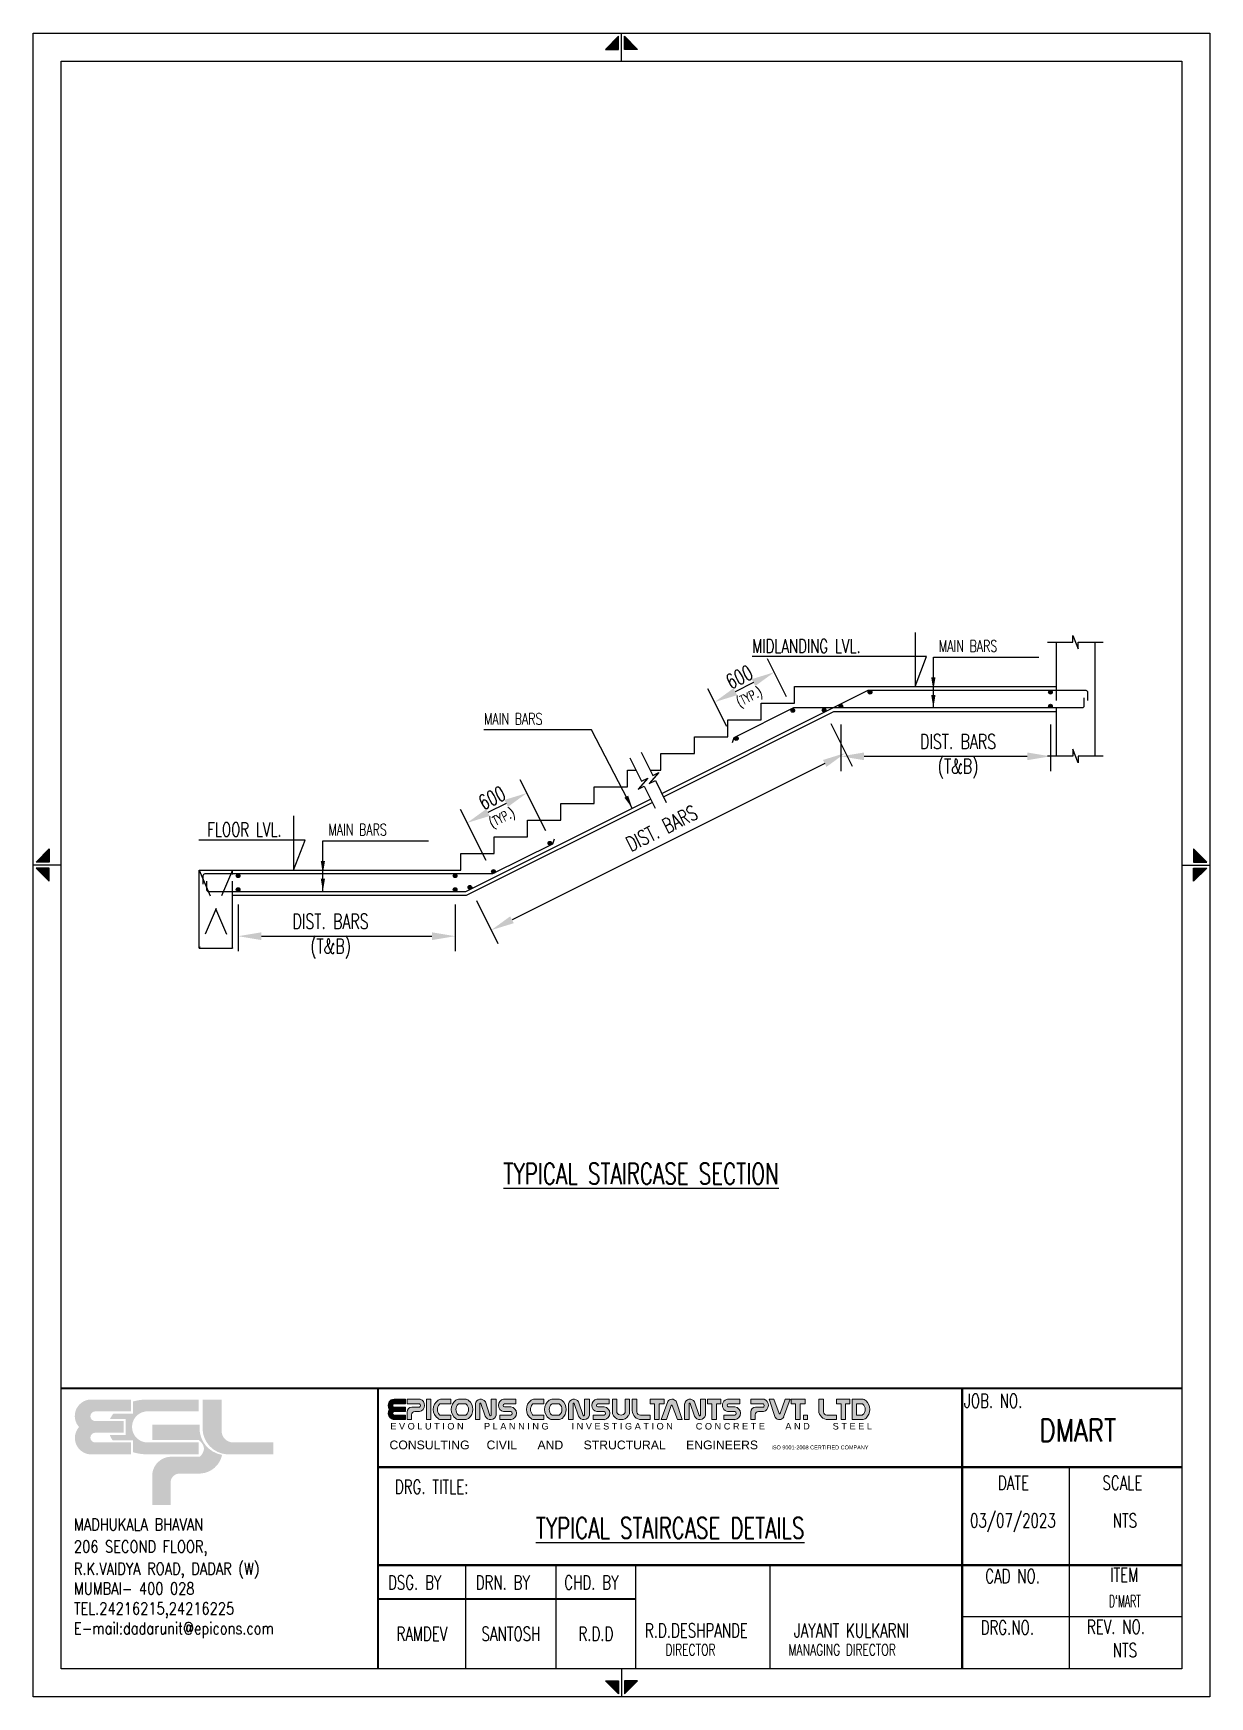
# Model space of a CAD drawing. Header units: millimetres. Extents: x 1417339 to 1589938, y -17526 to 8377.
# Drawn here: x 1574080 to 1589938, y -17526 to 4902 of the extents above; entities outside this region: 1.
import ezdxf
from ezdxf.enums import TextEntityAlignment as Align

# ---------------------------------------------------------------- set-up
doc = ezdxf.new("R2010")
doc.units = ezdxf.units.MM
doc.linetypes.add('HIDDEN', pattern=[0.375, 0.25, -0.125])
doc.layers.add('00 ECPL LOGO', color=250, linetype='Continuous', lineweight=20)
doc.layers.add('00 ELEV-2', color=9, linetype='Continuous', lineweight=30)
for name, color, linetype in [('3CONRED', 1, 'Continuous'), ('PNA', 8, 'Continuous'), ('S-BEAM OUTER', 4, 'Continuous'), ('S-BRECK LINE', 8, 'Continuous'), ('S-COLUMN', 1, 'Continuous'), ('S-COLUMN HATCH', 8, 'Continuous'), ('S-CONCRET LINE', 4, 'Continuous'), ('S-CUT LINE', 8, 'Continuous'), ('S-DIM-1', 5, 'Continuous'), ('S-LEVEL SECTION', 3, 'Continuous'), ('S-REINFORCEMENT', 6, 'Continuous'), ('S-TEXT-1', 4, 'Continuous'), ('S-TITIL', 6, 'Continuous'), ('TEXT', 4, 'Continuous'), ('TEXT (SHEET)', 4, 'Continuous'), ('TEXT NORMAL', 4, 'Continuous'), ('TITLE', 6, 'Continuous')]:
    doc.layers.add(name, color=color, linetype=linetype)
doc.styles.add('ROMANS', font='r.shx', dxfattribs={"width": 0.7})
doc.styles.add('SEC. TEXT', font='arial.ttf', dxfattribs={"height": 180})
doc.dimstyles.new('dim100', dxfattribs={"dimtxt": 250, "dimasz": 250, "dimexe": 200, "dimexo": 200, "dimgap": 100, "dimtad": 1, "dimdec": 0, "dimzin": 0, "dimdsep": 46, "dimtxsty": 'ROMANS', "dimcen": 0, "dimclrd": 5, "dimclre": 5, "dimclrt": 4, "dimadec": 0, "dimazin": 0, "dimtfac": 1, "dimtdec": 0, "dimtix": 1, "dimtofl": 0, "dimtmove": 2, "dimatfit": 3, "dimfxl": 0, "dimtolj": 1, "dimtzin": 0, "dimlwd": -1, "dimlwe": -1, "dimarcsym": 0})
doc.dimstyles.new('dim33.33', dxfattribs={"dimtxt": 250, "dimasz": 250, "dimexe": 200, "dimexo": 200, "dimgap": 100, "dimtad": 1, "dimdec": 0, "dimlfac": 0.333331, "dimzin": 0, "dimdsep": 46, "dimtxsty": 'ROMANS', "dimcen": 0, "dimclrd": 5, "dimclre": 5, "dimclrt": 4, "dimadec": 0, "dimazin": 0, "dimtfac": 1, "dimtdec": 0, "dimtix": 1, "dimtofl": 0, "dimtmove": 2, "dimatfit": 3, "dimfxl": 0, "dimtolj": 1, "dimtzin": 0, "dimlwd": -1, "dimlwe": -1, "dimarcsym": 0})

# ---------------------------------------------------------------- blocks, each defined once
blk = doc.blocks.new('MID')
at = {"layer": 'TEXT'}
for p, q in [((0, 0), (10, 0)), ((8.94, 1.07), (4.27, 5.74)), ((4.27, 5.74), (4.27, 1.07)), ((4.27, 1.07), (8.94, 1.07)), ((8.94, -1.07), (4.27, -5.74)), ((4.27, -1.07), (8.94, -1.07)), ((4.27, -5.74), (4.27, -1.07))]:
    blk.add_line(p, q, dxfattribs=at)
for points in [[(4.27, 5.74), (8.94, 1.07), (4.27, 1.07)], [(4.27, -5.74), (8.94, -1.07), (4.27, -1.07)]]:
    blk.add_solid(points, dxfattribs=at)
blk = doc.blocks.new('ecpl logo')
at = {"layer": '00 ECPL LOGO'}
for color, points in [(256, [(351, -827, 0.621111), (586, -1401), (1442, -1401), (1442, -1151), (682, -1151, -0.917622), (682, -948), (1285, -948), (1285, -702), (682, -702, -0.926164), (682, -501), (1442, -501), (1442, -251), (581, -251, 0.621111), (351, -827)]), (152, [(2940, -251), (2940, -863, 0.384329), (3453, -1401), (4422, -1401), (4422, -1151), (3582, -1151, -0.414214), (3340, -908), (3340, -251)]), (140, [(1887, -779), (1887, -1102), (2862, -1102, -0.232111), (2971, -1281, -0.194401), (2883, -1450), (2269, -1450, 0.364674), (1887, -1802), (1887, -2463), (2269, -2463), (2269, -1996, -0.414214), (2462, -1802), (2899, -1802, 0.338499), (3350, -1412, -0.371272), (2877, -839), (2877, -779)])]:
    blk.add_hatch(color=color, dxfattribs=at).paths.add_polyline_path(points)
h = blk.add_hatch(color=253, dxfattribs=at)
h.dxf.hatch_style = 1
h.paths.add_polyline_path([(995, -993, 0.07148), (1056, -1106), (1486, -1106), (1486, -1356, 0.065387), (1776, -1401), (2862, -1401), (2862, -1151), (1776, -1151, -0.910826), (1742, -501), (2862, -501), (2862, -251), (1776, -251, 0.069483), (1486, -291), (1486, -546), (1071, -546, 0.072407), (1003, -657), (1329, -657), (1329, -993)])
blk = doc.blocks.new('EPICONS TITLE')
at = {"layer": '00 ECPL LOGO'}
h = blk.add_hatch(color=7, dxfattribs=at)
h.dxf.hatch_style = 1
h.paths.add_polyline_path([(678, -252), (678, -146), (414, -146, 0.261636), (303, -208, 0.285841), (304, -378, 0.344902), (324, -574, 0.204992), (418, -614), (678, -614), (678, -510), (424, -510, -1), (418, -426), (678, -426), (678, -331), (424, -331, -1), (422, -252)])
h = blk.add_hatch(color=7, dxfattribs=at)
h.dxf.hatch_style = 1
h.paths.add_polyline_path([(1011, -146), (712, -146), (712, -252), (997, -252, -0.440545), (997, -331), (816, -331, 0.414214), (712, -435), (712, -614), (810, -614), (810, -504, -0.414214), (888, -426), (997, -426, 0.757811)])
h.paths.add_polyline_path([(1254, -146), (1153, -146), (1153, -614), (1254, -614)])
h.paths.add_polyline_path([(1708, -146), (1494, -146, 0.154275), (1419, -169, 0.519672), (1419, -591, 0.154275), (1494, -614), (1708, -614), (1708, -510), (1472, -510, -0.210356), (1452, -502, -0.388707), (1452, -260, -0.210356), (1472, -252), (1708, -252)])
h.paths.add_polyline_path([(2037, -146), (1904, -146, 0.159018), (1828, -171, 0.507969), (1828, -589, 0.159018), (1904, -614), (2037, -614, 0.173791), (2119, -585, 0.472311), (2119, -175, 0.173791)])
h.paths.add_polyline_path([(2046, -252, -0.185052), (2063, -258, -0.445894), (2063, -504, -0.185052), (2046, -510), (1899, -510, -0.185052), (1882, -504, -0.445894), (1882, -258, -0.185052), (1899, -252)], flags=16)
h.paths.add_polyline_path([(2501, -209, 0.723435), (2273, -252), (2273, -614), (2374, -614), (2374, -252, -0.723435), (2399, -241), (2495, -533, 0.724077), (2751, -510), (2751, -146), (2635, -146), (2635, -509, -0.755661), (2603, -519)])
h.paths.add_polyline_path([(3198, -146), (2916, -146, 0.823713), (2916, -429), (3082, -429, -0.713272), (3082, -510), (2830, -510), (2830, -614), (3082, -614, 0.900309), (3082, -324), (2936, -324, -0.746931), (2936, -252), (3198, -252)])
h = blk.add_hatch(color=7, dxfattribs=at)
h.dxf.hatch_style = 1
h.paths.add_polyline_path([(3837, -146), (3623, -146, 0.154275), (3548, -169, 0.519672), (3548, -591, 0.154275), (3623, -614), (3837, -614), (3837, -510), (3600, -510, -0.210932), (3581, -502, -0.385278), (3580, -260, -0.212895), (3599, -252), (3837, -252)])
h.paths.add_polyline_path([(4255, -175, 0.173792), (4173, -146), (4040, -146, 0.159018), (3964, -171, 0.507969), (3964, -589, 0.159018), (4040, -614), (4173, -614, 0.173792), (4255, -585, 0.472311)])
h.paths.add_polyline_path([(4182, -252, -0.185053), (4199, -258, -0.445893), (4199, -504, -0.185053), (4182, -510), (4035, -510, -0.185053), (4017, -504, -0.445893), (4017, -258, -0.185053), (4035, -252)], flags=16)
h.paths.add_polyline_path([(4406, -252), (4406, -614), (4507, -614), (4507, -252, -0.436861), (4522, -236, -0.319738), (4534, -245), (4629, -533, 0.724077), (4884, -510), (4884, -146), (4768, -146), (4768, -509, -0.755661), (4737, -519), (4635, -209, 0.723435)])
h.paths.add_polyline_path([(5335, -146), (5053, -146, 0.823713), (5053, -429), (5219, -429, -0.713272), (5219, -510), (4967, -510), (4967, -614), (5219, -614, 0.900309), (5219, -324), (5074, -324, -0.746931), (5074, -252), (5335, -252)])
h.paths.add_polyline_path([(5509, -146), (5408, -146), (5408, -452, 0.160106), (5433, -529, 0.505303), (5772, -529, 0.160106), (5797, -452), (5797, -146), (5699, -146), (5699, -451, -0.621318), (5509, -451)])
h.paths.add_polyline_path([(5969, -146), (5862, -146), (5862, -406, 0.414214), (6070, -614), (6267, -614), (6267, -510), (6047, -510, -0.414214), (5969, -432)])
h.paths.add_polyline_path([(6589, -146), (6267, -146), (6267, -249), (6372, -249), (6372, -614), (6473, -614), (6473, -249), (6589, -249)])
h.paths.add_polyline_path([(6863, -194, 0.539211), (6672, -201), (6523, -614), (6641, -614), (6752, -289, -0.708617), (6777, -289), (6894, -614), (7006, -614)])
h.paths.add_polyline_path([(7288, -209, 0.723435), (7059, -252), (7059, -614), (7160, -614), (7160, -252, -0.723435), (7186, -241), (7282, -533, 0.724077), (7538, -510), (7538, -146), (7421, -146), (7421, -509, -0.755661), (7390, -519)])
h.paths.add_polyline_path([(7886, -146), (7579, -146), (7579, -249), (7684, -249), (7684, -614), (7785, -614), (7785, -249), (7886, -249)])
h.paths.add_polyline_path([(8321, -146), (8059, -146, 0.157568), (7983, -170, 0.511532), (7983, -404, 0.157569), (8059, -429), (8206, -429, -0.713272), (8206, -510), (7953, -510), (7953, -614), (8206, -614, 0.900308), (8206, -324), (8065, -324), (8060, -324, -0.722204), (8060, -249), (8321, -249)])
h = blk.add_hatch(color=7, dxfattribs=at)
h.dxf.hatch_style = 1
h.paths.add_polyline_path([(8875, -146), (8576, -146), (8576, -252), (8849, -252, -0.270444), (8871, -265, -0.26297), (8871, -318, -0.270444), (8849, -331), (8680, -331, 0.414214), (8576, -435), (8576, -614), (8674, -614), (8674, -504, -0.414214), (8752, -426), (8861, -426, 0.757811)])
h.paths.add_polyline_path([(9103, -146), (8990, -146), (9133, -566, 0.539211), (9324, -560), (9474, -146), (9356, -146), (9244, -471, -0.708617), (9220, -471)])
h.paths.add_polyline_path([(9814, -146), (9492, -146), (9492, -249), (9597, -249), (9597, -614), (9698, -614), (9698, -249), (9814, -249)])
h.paths.add_polyline_path([(10234, -146), (10128, -146), (10128, -406, 0.414214), (10336, -614), (10533, -614), (10533, -510), (10312, -510, -0.414214), (10234, -432)])
h.paths.add_polyline_path([(9871, -510), (9775, -510), (9775, -614), (9871, -614)])
h = blk.add_hatch(color=7, dxfattribs=at)
h.dxf.hatch_style = 1
h.paths.add_polyline_path([(10533, -146), (10533, -249), (10637, -249), (10637, -614), (10739, -614), (10739, -249), (10839, -249), (10839, -146)])
h.paths.add_polyline_path([(10890, -146), (10890, -614), (11119, -614, 0.189446), (11208, -580, 0.435754), (11208, -181, 0.189446), (11119, -146)])
h.paths.add_polyline_path([(11122, -249, -0.519112), (11122, -510), (10989, -510), (10989, -249)], flags=16)
at = {"layer": '00 ECPL LOGO', "color": 7}
for p, q in [((678, -146), (414, -146)), ((424, -252), (678, -252)), ((678, -331), (424, -331)), ((678, -252), (678, -146)), ((678, -426), (678, -331)), ((1011, -146), (712, -146)), ((712, -146), (712, -252)), ((997, -252), (712, -252)), ((997, -331), (816, -331)), ((1153, -146), (1254, -146)), ((1153, -146), (1153, -614)), ((1254, -146), (1254, -614)), ((1472, -252), (1708, -252)), ((1494, -146), (1708, -146)), ((1708, -252), (1708, -146)), ((1899, -252), (2046, -252)), ((1904, -146), (2037, -146)), ((2273, -252), (2273, -614)), ((2374, -252), (2374, -614)), ((2399, -241), (2495, -533)), ((2501, -209), (2603, -519)), ((2635, -146), (2751, -146)), ((2751, -146), (2635, -146)), ((2635, -146), (2635, -510)), ((2751, -146), (2751, -510)), ((2751, -252), (2751, -252)), ((2916, -146), (3198, -146)), ((3198, -146), (2916, -146)), ((2936, -252), (3198, -252)), ((3082, -324), (2936, -324)), ((3198, -252), (3198, -146)), ((3599, -252), (3837, -252)), ((3837, -146), (3623, -146)), ((3837, -252), (3837, -146)), ((4035, -252), (4182, -252)), ((4040, -146), (4173, -146)), ((4406, -252), (4406, -614)), ((4507, -252), (4507, -614)), ((4534, -245), (4629, -533)), ((4635, -209), (4737, -519)), ((4768, -146), (4884, -146)), ((4768, -146), (4884, -146)), ((4884, -146), (4768, -146)), ((4768, -146), (4768, -510)), ((4884, -146), (4884, -510)), ((4884, -252), (4884, -252)), ((5053, -146), (5335, -146)), ((5053, -146), (5335, -146)), ((5335, -146), (5053, -146)), ((5074, -252), (5335, -252)), ((5219, -324), (5074, -324)), ((5335, -252), (5335, -146)), ((5408, -146), (5509, -146)), ((5509, -146), (5408, -146)), ((5408, -146), (5408, -452)), ((5509, -146), (5509, -451)), ((5699, -146), (5797, -146)), ((5797, -146), (5699, -146)), ((5699, -146), (5699, -451)), ((5797, -146), (5797, -452)), ((5862, -146), (5969, -146)), ((5969, -146), (5862, -146)), ((5862, -406), (5862, -146)), ((5969, -432), (5969, -146)), ((6267, -146), (6589, -146)), ((6589, -146), (6267, -146)), ((6267, -146), (6267, -249)), ((6267, -249), (6372, -249)), ((6372, -614), (6372, -249)), ((6473, -614), (6473, -249)), ((6473, -249), (6589, -249)), ((6523, -614), (6672, -201)), ((6589, -146), (6589, -249)), ((6641, -614), (6752, -289)), ((6894, -614), (6777, -289)), ((7006, -614), (6863, -194)), ((7059, -252), (7059, -614)), ((7160, -252), (7160, -614)), ((7186, -241), (7282, -533)), ((7288, -209), (7390, -519)), ((7421, -146), (7538, -146)), ((7421, -146), (7538, -146)), ((7538, -146), (7421, -146)), ((7421, -146), (7538, -146)), ((7421, -146), (7421, -510)), ((7538, -146), (7538, -510)), ((7538, -252), (7538, -252)), ((7579, -146), (7886, -146)), ((7886, -146), (7579, -146)), ((7579, -146), (7886, -146)), ((7579, -146), (7886, -146)), ((7886, -146), (7579, -146)), ((7579, -146), (7579, -249)), ((7579, -249), (7684, -249)), ((7579, -249), (7684, -249)), ((7684, -614), (7684, -249)), ((7785, -614), (7785, -249)), ((7785, -249), (7886, -249)), ((7785, -249), (7886, -249)), ((7886, -146), (7886, -249)), ((8040, -146), (8321, -146)), ((8040, -146), (8321, -146)), ((8321, -146), (8059, -146)), ((8060, -249), (8321, -249)), ((8206, -324), (8060, -324)), ((8065, -324), (8206, -324)), ((8321, -252), (8321, -146)), ((8875, -146), (8576, -146)), ((8576, -146), (8576, -252)), ((8849, -252), (8576, -252)), ((8849, -331), (8680, -331)), ((9103, -146), (8990, -146)), ((9103, -146), (8990, -146)), ((8990, -146), (9133, -566)), ((9103, -146), (9220, -471)), ((9356, -146), (9244, -471)), ((9474, -146), (9324, -560)), ((9474, -146), (9356, -146)), ((9408, -146), (9356, -146)), ((9474, -146), (9356, -146)), ((9492, -146), (9814, -146)), ((9814, -146), (9492, -146)), ((9492, -146), (9814, -146)), ((9492, -146), (9814, -146)), ((9492, -146), (9814, -146)), ((9492, -146), (9492, -249)), ((9492, -249), (9597, -249)), ((9492, -249), (9597, -249)), ((9597, -614), (9597, -249)), ((9698, -614), (9698, -249)), ((9698, -249), (9814, -249)), ((9698, -249), (9814, -249)), ((9814, -146), (9814, -249)), ((10128, -146), (10234, -146)), ((10234, -146), (10128, -146)), ((10128, -406), (10128, -146)), ((10234, -432), (10234, -146)), ((10533, -146), (10839, -146)), ((10839, -146), (10533, -146)), ((10533, -146), (10533, -249)), ((10533, -249), (10637, -249)), ((10637, -249), (10533, -249)), ((10637, -614), (10637, -249)), ((10739, -614), (10739, -249)), ((10739, -249), (10839, -249)), ((10739, -249), (10839, -249)), ((10839, -249), (10739, -249)), ((10839, -146), (10839, -249)), ((10890, -146), (11119, -146)), ((10890, -146), (10890, -614)), ((10989, -249), (10989, -510)), ((10989, -249), (11113, -249)), ((418, -426), (678, -426)), ((678, -510), (418, -510)), ((418, -614), (678, -614)), ((678, -614), (678, -510)), ((712, -435), (712, -614)), ((712, -614), (810, -614)), ((810, -504), (810, -614)), ((888, -426), (997, -426)), ((1153, -614), (1254, -614)), ((1472, -510), (1708, -510)), ((1494, -614), (1708, -614)), ((1708, -614), (1708, -510)), ((1899, -510), (2046, -510)), ((2037, -614), (1904, -614)), ((2273, -614), (2374, -614)), ((2614, -614), (2635, -614)), ((2635, -614), (2635, -614)), ((2751, -510), (2751, -510)), ((2830, -614), (2830, -510)), ((2830, -510), (3082, -510)), ((2830, -614), (3082, -614)), ((2830, -614), (3082, -614)), ((3082, -429), (2916, -429)), ((3600, -510), (3837, -510)), ((3623, -614), (3837, -614)), ((3837, -614), (3837, -510)), ((4035, -510), (4182, -510)), ((4040, -614), (4173, -614)), ((4406, -614), (4507, -614)), ((4406, -614), (4507, -614)), ((4406, -614), (4507, -614)), ((4967, -614), (4967, -510)), ((4967, -510), (5219, -510)), ((4967, -510), (5219, -510)), ((4967, -614), (5219, -614)), ((4967, -614), (5219, -614)), ((4967, -614), (5219, -614)), ((5219, -429), (5053, -429)), ((6047, -510), (6267, -510)), ((6070, -614), (6267, -614)), ((6070, -614), (6267, -614)), ((6267, -510), (6267, -614)), ((6372, -614), (6473, -614)), ((6372, -614), (6473, -614)), ((6523, -614), (6641, -614)), ((6589, -614), (6641, -614)), ((6894, -614), (7006, -614)), ((6894, -614), (7006, -614)), ((7059, -614), (7160, -614)), ((7059, -614), (7160, -614)), ((7059, -614), (7160, -614)), ((7538, -510), (7538, -510)), ((7684, -614), (7785, -614)), ((7684, -614), (7785, -614)), ((7684, -614), (7785, -614)), ((7684, -614), (7785, -614)), ((7953, -614), (7953, -510)), ((7953, -510), (8206, -510)), ((7953, -510), (8206, -510)), ((7953, -510), (8206, -510)), ((7953, -614), (8206, -614)), ((7953, -614), (8206, -614)), ((7953, -614), (8206, -614)), ((7953, -614), (8206, -614)), ((7953, -614), (8206, -614)), ((8206, -429), (8040, -429)), ((8059, -429), (8194, -429)), ((8576, -435), (8576, -614)), ((8576, -614), (8674, -614)), ((8674, -504), (8674, -614)), ((8752, -426), (8861, -426)), ((9597, -614), (9698, -614)), ((9597, -614), (9698, -614)), ((9597, -614), (9698, -614)), ((10312, -510), (10533, -510)), ((10336, -614), (10533, -614)), ((10336, -614), (10533, -614)), ((10533, -510), (10533, -614)), ((10637, -614), (10739, -614)), ((10637, -614), (10739, -614)), ((10637, -614), (10739, -614)), ((10637, -614), (10739, -614)), ((10653, -614), (10739, -614)), ((10653, -614), (10739, -614)), ((10653, -614), (10739, -614)), ((10653, -614), (10739, -614)), ((10890, -614), (11119, -614)), ((10989, -510), (11113, -510))]:
    blk.add_line(p, q, dxfattribs=at)
blk.add_lwpolyline([(9775, -510), (9871, -510), (9871, -614), (9775, -614)], close=True, dxfattribs=at)
for centre, radius, start, end in [((439, -292), 160, 148.648, 212.4563), ((439, -464), 160, 147.5437, 223.6612), ((414, -276), 130, 90, 148.648), ((423, -291), 39.6, 88.7637, 271.2363), ((816, -435), 104, 90, 180), ((965, -284), 146, 282.7188, 71.3398), ((961, -291), 53.7, 312.4487, 47.5513), ((1567, -380), 257, 125.0807, 234.9193), ((1584, -381), 179, 137.5171, 222.4829), ((1494, -276), 130, 90, 125.0807), ((1472, -278), 26, 90, 137.5171), ((1981, -380), 259, 126.1417, 233.8583), ((1992, -381), 165, 131.9364, 228.0636), ((1904, -276), 130, 90, 126.1417), ((1899, -278), 26, 90, 131.9364), ((2037, -276), 130, 50.5638, 90), ((2046, -278), 26, 48.0636, 90), ((1953, -381), 165, 311.9364, 48.0636), ((1951, -380), 265, 309.4362, 50.5638), ((2394, -268), 122, 28.75, 172.2831), ((2388, -251), 14.5, 40.0191, 183.5523), ((2944, -287), 144, 101.0425, 258.9575), ((2947, -288), 37.6, 106.4856, 253.5144), ((3067, -469), 146, 276.006, 83.994), ((3696, -380), 257, 125.0807, 234.9193), ((3714, -381), 180, 138.0741, 222.3563), ((3623, -276), 130, 90, 125.0807), ((3599, -278), 26, 90, 138.0741), ((4116, -380), 259, 126.1417, 233.8583), ((4127, -381), 165, 131.9364, 228.0636), ((4040, -276), 130, 90, 126.1417), ((4035, -278), 26, 90, 131.9364), ((4173, -276), 130, 50.5638, 90), ((4182, -278), 26, 48.0636, 90), ((4089, -381), 165, 311.9364, 48.0636), ((4087, -380), 265, 309.4362, 50.5638), ((4527, -268), 122, 28.75, 172.2831), ((4522, -251), 14.5, 89.1577, 183.5523), ((4522, -249), 13, 18.2334, 89.1577), ((5081, -287), 144, 101.0425, 258.9575), ((5084, -288), 37.6, 106.4856, 253.5144), ((5204, -469), 146, 276.006, 83.994), ((6770, -260), 114, 35.166, 148.5022), ((6764, -294), 13, 19.7665, 161.0546), ((7181, -268), 122, 28.75, 172.2831), ((7175, -251), 14.5, 40.0191, 183.5523), ((8067, -287), 144, 125.818, 234.182), ((8059, -276), 130, 90, 125.818), ((8072, -286), 39.3, 108.3261, 238.1957), ((8065, -298), 26, 238.1957, 270), ((8190, -469), 146, 276.006, 83.994), ((8680, -435), 104, 90, 180), ((8849, -278), 26, 29.4672, 90), ((8849, -305), 26, 270, 330.5328), ((8829, -284), 146, 282.7188, 71.3398), ((8824, -291), 53.7, 330.5328, 29.4672), ((11113, -275), 26, 51.4816, 90), ((11119, -276), 130, 47.0907, 90), ((11030, -380), 160, 308.5184, 51.4816), ((11023, -380), 272, 312.9093, 47.0907), ((418, -484), 130, 223.6612, 270), ((421, -468), 42.1, 94.0242, 265.9758), ((888, -504), 78, 90, 180), ((1494, -484), 130, 234.9193, 270), ((1472, -484), 26, 222.4829, 270), ((1904, -484), 130, 233.8583, 270), ((1899, -484), 26, 228.0636, 270), ((2037, -484), 130, 270, 309.4362), ((2046, -484), 26, 270, 311.9364), ((2619, -479), 135, 203.2219, 346.755), ((2618, -510), 17.1, 214.0796, 357.6127), ((3068, -470), 43.1, 289.0016, 70.9984), ((3623, -484), 130, 234.9193, 270), ((3600, -484), 26, 222.3563, 270), ((4040, -484), 130, 233.8583, 270), ((4035, -484), 26, 228.0636, 270), ((4173, -484), 130, 270, 309.4362), ((4182, -484), 26, 270, 311.9364), ((4753, -479), 135, 203.2219, 346.8516), ((4751, -510), 17.1, 214.0796, 357.6127), ((5205, -470), 43.1, 289.0016, 70.9984), ((5538, -452), 130, 180, 216.3848), ((5602, -404), 210, 216.3848, 323.6152), ((5604, -405), 106, 206.2931, 333.7069), ((5667, -452), 130, 323.6152, 0), ((6070, -406), 208, 180, 270), ((6047, -432), 78, 180, 270), ((7406, -479), 135, 203.2219, 346.755), ((7404, -510), 17.1, 214.0796, 357.6127), ((8059, -299), 130, 234.182, 270), ((8192, -470), 43.1, 289.0016, 70.9984), ((8752, -504), 78, 90, 180), ((9227, -500), 114, 215.166, 328.5022), ((9232, -467), 13, 199.7665, 341.0546), ((10336, -406), 208, 180, 270), ((10312, -432), 78, 180, 270), ((11113, -484), 26, 270, 308.5184), ((11119, -484), 130, 270, 312.9093)]:
    blk.add_arc(centre, radius, start, end, dxfattribs=at)
at = {"layer": '00 ECPL LOGO', "color": 7, "attachment_point": 1, "style": 'SEC. TEXT'}
for s, width, heights, insert, char_height in [('\\pt22;E V O L U T I O N        P L A N N I N G         I N V E S T I G A T I O N         C O N C R E T E        A N D         S T E E L', 445502.26, [-155], (328, -689), 150), ('\\pt22;CONSULTING     CIVIL      AND      STRUCTURAL      ENGINEERS', 495763.22, [-207], (309, -1092), 200), ('\\pt22;iSO 9001-2008 CERTIFIED COMPANY', 434288.5, [-93.1], (9049, -1204), 90)]:
    blk.add_mtext_dynamic_manual_height_columns(s, width=width, gutter_width=900, heights=heights, dxfattribs=dict(at, insert=insert, char_height=char_height))
blk = doc.blocks.new('A4')
at = {"layer": '3CONRED'}
blk.add_line((260538, -2522), (256855, -2522), dxfattribs=at)
at = {"layer": 'PNA', "color": 5}
for p, q in [((258658, -3392), (258658, -8)), ((248525, -3392), (248525, -1653)), ((250040, -3392), (250040, -1653)), ((251377, -3392), (251377, -1653)), ((253633, -3392), (253633, -1653))]:
    blk.add_line(p, q, dxfattribs=at)
at = {"layer": 'PNA', "color": 4}
blk.add_lwpolyline([(261008, -3862), (241268, -3862), (241268, 24056), (261008, 24056)], close=True, dxfattribs=at)
at = {"layer": 'PNA', "color": 3}
blk.add_lwpolyline([(260538, -3392), (241738, -3392), (241738, 23586), (260538, 23586)], close=True, dxfattribs=at)
at = {"layer": 'PNA', "color": 1, "const_width": 37.6}
for points in [[(241738, 1314), (260538, 1314)], [(247053, -3392), (247053, 1314)], [(256855, -3392), (256855, 1314)], [(247053, -8), (260538, -8)], [(247053, -1653), (260538, -1653)], [(247053, -2221), (251377, -2221)]]:
    blk.add_lwpolyline(points, dxfattribs=at)
at = {"layer": '00 ELEV-2'}
for name, p, xscale, yscale, zscale in [('ecpl logo', (241755, 1327), 0.8004648938681199, 0.8004648938681199, 0.8004648938681199), ('EPICONS TITLE', (247019, 1239), 0.733626075230132, 0.733626075230132, 0.733626075230132)]:
    blk.add_blockref(name, p, dxfattribs=dict(at, xscale=xscale, yscale=yscale, zscale=zscale))
at = {"layer": 'TEXT (SHEET)', "color": 4, "yscale": 47, "zscale": 47, "rotation": 270}
for p, xscale in [((251138, 23586), -47), ((251138, -3392), 47)]:
    blk.add_blockref('MID', p, dxfattribs=dict(at, xscale=xscale))
at = {"layer": 'TEXT (SHEET)', "color": 4, "yscale": 47, "zscale": 47}
for p, xscale in [((241738, 10097), -47), ((260538, 10097), 47)]:
    blk.add_blockref('MID', p, dxfattribs=dict(at, xscale=xscale))
at = {"layer": 'S-TEXT-1', "style": 'ROMANS', "width": 0.8}
for s, p in [('MADHUKALA BHAVAN', (241951, -1070, 5)), ('206 SECOND FLOOR,', (241951, -1442, 5)), ('R.K.VAIDYA ROAD, DADAR (W)', (241951, -1813, 5)), ('MUMBAI- 400 028', (241951, -2146, 5)), ('TEL.24216215,24216225', (241951, -2480, 5)), ('E-mail:dadarunit@epicons.com', (241951, -2813, 5))]:
    blk.add_text(s, height=200, dxfattribs=at).set_placement(p)
at = {"layer": 'TEXT (SHEET)', "style": 'ROMANS', "width": 0.7}
for s, height, p in [(' JOB. NO.', 235, (256773, 986)), (' DRG. TITLE:', 235, (247223, -458)), ('DATE', 235, (257454, -389)), ('SCALE', 235, (259208, -389)), ('CAD NO.', 235, (257242, -1958)), ('ITEM', 235, (259336, -1934)), (' DRG.NO.', 235, (257052, -2816)), (' REV. NO.', 235, (258835, -2804)), ('DIRECTOR', 188, (251875, -3168)), (' MANAGING DIRECTOR', 188, (253851, -3168))]:
    blk.add_text(s, height=height, dxfattribs=at).set_placement(p)
at = {"layer": 'TEXT NORMAL', "style": 'ROMANS', "width": 0.7}
for s, p in [(' DSG. BY', (247108, -2061)), (' DRN. BY', (248579, -2061)), (' CHD. BY', (250066, -2061))]:
    blk.add_text(s, height=235, dxfattribs=at).set_placement(p)
at = {"layer": 'TITLE', "color": 4, "style": 'ROMANS', "width": 0.7}
for s, p in [('R.D.DESHPANDE', (251531, -2868)), (' JAYANT KULKARNI', (253918, -2868))]:
    blk.add_text(s, height=235, dxfattribs=at).set_placement(p)
blk = doc.blocks.new('*D22')
at = {"layer": 'Defpoints', "color": 0}
for p in [(1576841, -6644), (1579766, -6644), (1579766, -7272)]:
    blk.add_point(p, dxfattribs=at)
at = {"layer": 'S-DIM-1', "color": 5}
for p, q in [((1576841, -6844), (1576841, -7472)), ((1579766, -6844), (1579766, -7472)), ((1577154, -7272), (1579454, -7272))]:
    blk.add_line(p, q, dxfattribs=at)
for points in [[(1577154, -7220), (1577154, -7324), (1576841, -7272)], [(1579454, -7324), (1579454, -7220), (1579766, -7272)]]:
    blk.add_solid(points, dxfattribs=at)
at = {"layer": 'S-DIM-1', "color": 4, "insert": (1578087, -7272), "char_height": 312.5, "attachment_point": 5, "style": 'ROMANS'}
blk.add_mtext('\\A1;\\H0.64x;DIST. BARS\\P(T&B)', dxfattribs=at)
blk = doc.blocks.new('*D23')
at = {"layer": 'Defpoints', "color": 0}
for p in [(1584967, -4219), (1587791, -4219), (1584967, -4847)]:
    blk.add_point(p, dxfattribs=at)
at = {"layer": 'S-DIM-1', "color": 5}
for p, q in [((1584967, -4419), (1584967, -5047)), ((1587791, -4419), (1587791, -5047)), ((1587478, -4847), (1585279, -4847))]:
    blk.add_line(p, q, dxfattribs=at)
for points in [[(1585279, -4795), (1585279, -4899), (1584967, -4847)], [(1587478, -4899), (1587478, -4795), (1587791, -4847)]]:
    blk.add_solid(points, dxfattribs=at)
at = {"layer": 'S-DIM-1', "color": 4, "insert": (1586545, -4847), "char_height": 312.5, "attachment_point": 5, "style": 'ROMANS'}
blk.add_mtext('\\A1;\\H0.64x;DIST. BARS\\P(T&B)', dxfattribs=at)
blk = doc.blocks.new('*D24')
at = {"layer": 'Defpoints', "color": 0, "transparency": 16777216}
for p in [(1584740, -4226), (1579965, -6613), (1580253, -7190)]:
    blk.add_point(p, dxfattribs=at)
at = {"layer": 'S-DIM-1', "color": 5, "transparency": 16777216}
for p, q in [((1584829, -4405), (1585117, -4981)), ((1584748, -4942), (1580533, -7050)), ((1580054, -6792), (1580343, -7369))]:
    blk.add_line(p, q, dxfattribs=at)
for points in [[(1584725, -4896), (1584772, -4989), (1585028, -4802)], [(1580509, -7004), (1580556, -7097), (1580253, -7190)]]:
    blk.add_solid(points, dxfattribs=at)
at = {"layer": 'S-DIM-1', "color": 4, "transparency": 16777216, "insert": (1582551, -5817), "char_height": 312.5, "attachment_point": 5, "rotation": 26.5651, "style": 'ROMANS'}
blk.add_mtext('\\A1;{\\H0.64x;DIST. BARS}', dxfattribs=at)
blk = doc.blocks.new('*D25')
at = {"layer": 'Defpoints', "color": 0}
for p in [(1579928, -5744), (1581077, -6029), (1580272, -6432)]:
    blk.add_point(p, dxfattribs=at)
at = {"layer": 'S-DIM-1', "color": 5}
for p, q in [((1580988, -5850), (1580644, -5163)), ((1580183, -6253), (1579839, -5565)), ((1580454, -5481), (1580208, -5604))]:
    blk.add_line(p, q, dxfattribs=at)
for points in [[(1580477, -5528), (1580431, -5435), (1580733, -5342)], [(1580185, -5558), (1580231, -5651), (1579928, -5744)]]:
    blk.add_solid(points, dxfattribs=at)
at = {"layer": 'S-DIM-1', "color": 4, "insert": (1580331, -5543), "char_height": 312.5, "attachment_point": 5, "rotation": 26.5651, "style": 'ROMANS'}
blk.add_mtext('\\A1;{\\H0.64x;600\\P{\\H0.64x;(TYP.)}}', dxfattribs=at)
blk = doc.blocks.new('*D26')
at = {"layer": 'Defpoints', "color": 0}
for p in [(1583263, -4116), (1584322, -4222), (1583517, -4624)]:
    blk.add_point(p, dxfattribs=at)
at = {"layer": 'S-DIM-1', "color": 5}
for p, q in [((1584233, -4043), (1583978, -3534)), ((1583428, -4445), (1583173, -3937)), ((1583788, -3853), (1583542, -3976))]:
    blk.add_line(p, q, dxfattribs=at)
for points in [[(1583811, -3899), (1583765, -3806), (1584068, -3713)], [(1583519, -3929), (1583566, -4022), (1583263, -4116)]]:
    blk.add_solid(points, dxfattribs=at)
at = {"layer": 'S-DIM-1', "color": 4, "insert": (1583665, -3914), "char_height": 312.5, "attachment_point": 5, "rotation": 26.5651, "style": 'ROMANS'}
blk.add_mtext('\\A1;{\\H0.64x;600\\P{\\H0.64x;(TYP.)}}', dxfattribs=at)

msp = doc.modelspace()

# ---------------------------------------------------------------- hatches: boundary and pattern name
at = {"layer": 'S-COLUMN HATCH'}
h = msp.add_hatch(dxfattribs=at)
h.set_pattern_fill('ANSI31', color=256, scale=750, style=0)
h.paths.add_polyline_path([(1418838.8, 8377.3), (1417338.8, 8377.3), (1417338.8, 8147.3), (1418838.8, 8147.3)])

# ---------------------------------------------------------------- linework, layer by layer
at = {"layer": 'S-BEAM OUTER'}
for p, q in [((1576316.1, -7431.8, 7772410003.3), (1576316.1, -6381.8, 7772410003.3)), ((1576766.1, -7431.8, 7772410003.3), (1576766.1, -6719.3, 7772410003.3)), ((1576316.1, -7431.8, 7772410003.3), (1576766.1, -7431.8, 7772410003.3))]:
    msp.add_line(p, q, dxfattribs=at)
at = {"layer": 'S-BEAM OUTER', "color": 8, "linetype": 'HIDDEN', "ltscale": 750}
msp.add_line((1576766.1, -6719.3, 7772410003.3), (1576766.1, -6381.8, 7772410003.3), dxfattribs=at)
at = {"layer": 'S-BEAM OUTER', "elevation": 6}
msp.add_lwpolyline([(1576316.1, -6381.8), (1576766.1, -6381.8)], dxfattribs=at)
at = {"layer": 'S-BRECK LINE'}
for points, elevation in [([(1587753.4, -3307.6), (1588090.8, -3307.6), (1588090.8, -3216), (1588166, -3399.1), (1588166, -3307.6), (1588503.4, -3307.6)], 583928962.6), ([(1582121.7, -4866.2), (1582280.1, -5182.8), (1582362, -5141.9), (1582231.8, -5291.1), (1582313.7, -5250.1), (1582461, -5544.6)], 25.1), ([(1582273.2, -4790.4), (1582431.4, -5106.8), (1582513.4, -5065.9), (1582383.2, -5215), (1582465.1, -5174.1), (1582612.5, -5468.8)], 15), ([(1588503.4, -4843.5), (1588166, -4843.5), (1588166, -4935.1), (1588090.8, -4751.9), (1588090.8, -4843.5), (1587753.4, -4843.5)], 583928962.6)]:
    msp.add_lwpolyline(points, dxfattribs=dict(at, elevation=elevation))
at = {"layer": 'S-COLUMN', "ltscale": 5}
for p, q in [((1587865.9, -3307.6, 7772410003.3), (1587865.9, -3906.8, 7772410003.3)), ((1588390.9, -3307.6, 7772410003.3), (1588390.9, -4843.5, 7772410003.3)), ((1587865.9, -4244.3, 7772410003.3), (1587865.9, -4843.5, 7772410003.3))]:
    msp.add_line(p, q, dxfattribs=at)
at = {"layer": 'S-COLUMN', "color": 8, "linetype": 'HIDDEN', "ltscale": 750}
msp.add_line((1587865.9, -3906.8, 7772410003.3), (1587865.9, -4244.3, 7772410003.3), dxfattribs=at)
at = {"layer": 'S-CONCRET LINE'}
for points, elevation in [([(1582393.9, -5031.8), (1582541.1, -5031.8), (1582541.1, -4806.8), (1582991.1, -4806.8), (1582991.1, -4581.8), (1583441.1, -4581.8), (1583441.1, -4356.8), (1583891.1, -4356.8), (1583891.1, -4131.8), (1584341.1, -4131.8), (1584341.1, -3906.8), (1587865.9, -3906.8)], 6), ([(1582574.3, -5392.5), (1584870.7, -4244.3), (1587865.9, -4244.3)], 8356338986.3), ([(1576766.1, -6381.8), (1579841.1, -6381.8), (1579841.1, -6156.8), (1580291.1, -6156.8), (1580291.1, -5931.8), (1580741.1, -5931.8), (1580741.1, -5706.8), (1581191.1, -5706.8), (1581191.1, -5481.8), (1581641.1, -5481.8), (1581641.1, -5256.8), (1582091.1, -5256.8), (1582091.1, -5031.8), (1582204.6, -5031.8)], 6), ([(1576766.1, -6719.3), (1579920.7, -6719.3), (1582422.8, -5468.2)], 8356338986.3)]:
    msp.add_lwpolyline(points, dxfattribs=dict(at, elevation=elevation))
at = {"layer": 'S-CUT LINE', "linetype": 'HIDDEN', "ltscale": 1500}
for p, q in [((1576766.1, -6381.8, 7772410003.3), (1576316.1, -7431.8, 7772410003.3)), ((1576316.1, -6381.8, 7772410003.3), (1576766.1, -7431.8, 7772410003.3))]:
    msp.add_line(p, q, dxfattribs=at)
at = {"layer": 'S-LEVEL SECTION', "elevation": 8356338986.3}
for points in [[(1585965.4, -3175.3), (1585965.4, -3906.8), (1586121.6, -3500.5), (1583770.3, -3500.5)], [(1577589.3, -5650.3), (1577589.3, -6381.8), (1577745.6, -5975.5), (1576312.1, -5975.5)]]:
    msp.add_lwpolyline(points, dxfattribs=at)
at = {"layer": 'S-REINFORCEMENT', "color": 5}
for points, elevation in [([(1582551.9, -5347.8), (1585333.9, -3956.8), (1588265.9, -3956.8, -0.4142136), (1588290.9, -3981.8), (1588290.9, -4094.3)], 6), ([(1588240.9, -4056.8), (1588240.9, -4169.3, -0.4142136), (1588215.9, -4194.3), (1584327.9, -4194.3), (1583522.9, -4596.8)], 8356338986.3), ([(1576416.1, -6531.8), (1576416.1, -6644.3, 0.4142136), (1576441.1, -6669.3), (1579908.9, -6669.3), (1582400.4, -5423.5)], 6), ([(1581099.5, -5962.2), (1581077.1, -6029.3), (1580272.1, -6431.8), (1576391.1, -6431.8, 0.4142136), (1576366.1, -6456.8), (1576366.1, -6569.3)], 6)]:
    msp.add_lwpolyline(points, format="xyb", dxfattribs=dict(at, elevation=elevation))
at = {"layer": 'S-REINFORCEMENT', "color": 5, "const_width": 25}
for points, elevation in [([(1585351.4, -3991.8, 1), (1585366.4, -3971.8, 1)], 7772410034.5), ([(1587783.4, -3991.8, 1), (1587798.4, -3971.8, 1)], 6), ([(1584309.2, -4237.8, 1), (1584324.2, -4217.8, 1)], 8356338986.3), ([(1584727.2, -4225.9, -1), (1584752.2, -4225.9, -1)], 6), ([(1584959.5, -4179.3, 1), (1584974.5, -4159.3, 1)], 16128749010.1), ([(1587783.4, -4179.3, 1), (1587798.4, -4159.3, 1)], 8356338986.3), ([(1583568.9, -4607.9, -1), (1583543.9, -4607.9, -1)], 8356338986.3), ([(1581031.1, -6018.1, -1), (1581056.1, -6018.1, -1)], 6), ([(1576848.6, -6466.8, -1), (1576833.6, -6446.8, -1)], 8356338981.6), ([(1579773.6, -6466.8, -1), (1579758.6, -6446.8, -1)], -8356338943.2), ([(1580290.8, -6388.2, 1), (1580275.8, -6408.2, 1)], 6), ([(1576848.6, -6654.3, -1), (1576833.6, -6634.3, -1)], 6), ([(1579773.6, -6654.3, -1), (1579758.6, -6634.3, -1)], -16712677923.5), ([(1579972.3, -6603.4, 1), (1579957.3, -6623.4, 1)], 6)]:
    msp.add_lwpolyline(points, format="xyb", close=True, dxfattribs=dict(at, elevation=elevation))
at = {"layer": 'S-REINFORCEMENT', "color": 5, "extrusion": (0.948683, -0.316228, 0), "elevation": 1503715.3}
msp.add_lwpolyline([(496393, 6), (496322.3, 2228357065.7)], dxfattribs=at)
at = {"layer": 'S-REINFORCEMENT', "color": 5}
for centre in [(1585358.9, -3981.8, 7772410034.5), (1587790.9, -3981.8, 6), (1584316.7, -4227.8, 16712677935.6), (1584739.7, -4225.9, 8356338955.3), (1584967, -4169.3, 16128749010.1), (1587790.9, -4169.3, 8356338986.3), (1583556.4, -4607.9, 16712677935.6), (1581043.6, -6018.1, 8356338955.3), (1576841.1, -6456.8, 8356338981.6), (1579766.1, -6456.8, 6), (1580283.3, -6398.2, 8356338955.3), (1576841.1, -6644.3, 6), (1579766.1, -6644.3, -8356338974.3), (1579964.8, -6613.4, 8356338955.3)]:
    msp.add_circle(centre, 25, dxfattribs=at)

# ---------------------------------------------------------------- block references
at = {"xscale": 0.8033472804236226, "yscale": 0.8033472804236226, "zscale": 0.8033472804236226}
msp.add_blockref('A4', (1380257.5, -14423.8, 6), dxfattribs=at)

# ---------------------------------------------------------------- texts
at = {"layer": 'S-LEVEL SECTION', "style": 'ROMANS', "width": 0.7}
for s, p in [('MIDLANDING LVL.', (1583770.3, -3359.9, 8356338986.3)), ('FLOOR LVL.', (1576426, -5834.9, 8356338986.3))]:
    msp.add_text(s, height=187.5, dxfattribs=at).set_placement(p, align=Align.MIDDLE_LEFT)
at = {"layer": 'S-TEXT-1', "style": 'ROMANS', "width": 0.7}
for p in [(1586287.6, -3360.5, 7894764800.1), (1580156.3, -4341.8, -8), (1578058.6, -5835.5, 7894764800.1)]:
    msp.add_text('MAIN BARS', height=156.25, dxfattribs=at).set_placement(p, align=Align.MIDDLE_LEFT)
at = {"layer": 'S-TITIL', "style": 'ROMANS', "width": 0.7}
msp.add_text('%%UTYPICAL STAIRCASE SECTION', height=281.25, dxfattribs=at).set_placement((1582272.6, -10472.5, 0.6), align=Align.MIDDLE_CENTER)
at = {"layer": 'TEXT', "color": 1, "style": 'ROMANS', "width": 0.8}
msp.add_text('DMART', height=301.26, dxfattribs=at).set_placement((1587644.5, -13934.1), align=Align.MIDDLE_LEFT)
at = {"layer": 'TEXT', "color": 2, "style": 'ROMANS'}
for s, height, width, p in [('03/07/2023', 188.79, 0.7, (1587284.1, -15148.5)), ('NTS', 188.79, 0.7, (1588794.5, -15148.5)), ('D`MART', 160, 0.57, (1588794.5, -16237.7)), ('RAMDEV', 188.79, 0.7, (1579318.1, -16678.3)), ('SANTOSH', 188.79, 0.7, (1580518, -16678.3, 6)), ('R.D.D', 188.79, 0.7, (1581663.5, -16678.3, 6)), ('NTS', 188.79, 0.7, (1588794.5, -16899.5))]:
    msp.add_text(s, height=height, dxfattribs=dict(at, width=width)).set_placement(p, align=Align.MIDDLE_CENTER)
at = {"layer": 'TEXT', "color": 1, "style": 'ROMANS', "width": 0.7}
msp.add_text('%%UTYPICAL STAIRCASE DETAILS', height=280, dxfattribs=at).set_placement((1582664.2, -15250.6, 6), align=Align.MIDDLE_CENTER)

# ---------------------------------------------------------------- dimensions: what is measured, and where the dimension line sits
at = {"layer": 'S-DIM-1'}
for base, p1, p2, angle, text, override, picture, middle, dimtype in [((1583262.7, -4115.6, 6), (1584322, -4221.7, 6), (1583517.1, -4624.2, 6), 206.56505, '{\\H0.64x;600\\X{\\H0.64x;(TYP.)}}', {"dimtxt": 312.5, "dimasz": 312.5, "dimtmove": 0}, '*D26', (1583665.2, -3914.3, 6), 161), ((1580253.1, -7189.9, 6), (1584739.7, -4225.9, 6), (1579964.8, -6613.4, 6), 206.56505, '{\\H0.64x;DIST. BARS}', {"dimtxt": 312.5, "dimasz": 312.5, "dimtmove": 0}, '*D24', (1582640.5, -5996.2, 6), 161), ((1579928.3, -5744.2, 6), (1581077.1, -6029.3, 6), (1580272.1, -6431.8, 6), 206.56505, '{\\H0.64x;600\\X{\\H0.64x;(TYP.)}}', {"dimtxt": 312.5, "dimasz": 312.5, "dimtmove": 0}, '*D25', (1580330.8, -5543, 6), 161), ((1579766.1, -7272.2, -8356131614.5), (1576841.1, -6644.3, 6), (1579766.1, -6644.3, -16712677923.5), 180, '\\H0.64x;DIST. BARS\\X(T&B)', {"dimtxt": 312.5, "dimasz": 312.5, "dimtxsty": 'ROMANS', "dimtmove": 0}, '*D22', (1578086.6, -7272.2, -8356131614.5), 160)]:
    dim = msp.add_linear_dim(base=base, p1=p1, p2=p2, angle=angle, text=text, dimstyle='dim33.33', override=override, dxfattribs=at)
    dim.commit()
    dim.dimension.update_dxf_attribs({"geometry": picture, "text_midpoint": middle, "dimtype": dimtype})
dim = msp.add_linear_dim(base=(1584967, -4847.2, -7772202657.9), p1=(1587790.9, -4219.3, 583928962.6), p2=(1584967, -4219.3, 8356338986.3), text='\\H0.64x;DIST. BARS\\X(T&B)', dimstyle='dim33.33', override={"dimtxt": 312.5, "dimasz": 312.5, "dimtxsty": 'ROMANS', "dimtmove": 0}, dxfattribs=at)
dim.commit()
dim.dimension.update_dxf_attribs({"geometry": '*D23', "text_midpoint": (1586545.4, -4847.2, -7772202657.9), "dimtype": 160})

# ---------------------------------------------------------------- leaders
for points in [[(1586212.6, -3956.8, 119224364.7), (1586212.6, -3510.5, 119224364.7), (1587636.1, -3510.5, 119224364.7)], [(1586212.6, -4194.3, 119224364.7), (1586212.6, -3510.5, 119224364.7), (1587636.1, -3510.5, 119224364.7)], [(1582154.5, -5546.5, 6), (1581606.3, -4491.8, 6), (1580154.4, -4491.8, 6)], [(1577983.6, -6431.8, 119224364.7), (1577983.6, -5985.5, 119224364.7), (1579407.1, -5985.5, 119224364.7)], [(1577983.6, -6669.3, 119224364.7), (1577983.6, -5985.5, 119224364.7), (1579407.1, -5985.5, 119224364.7)]]:
    msp.add_leader(points, dimstyle='dim100', override={"dimasz": 175, "dimtad": 0}, dxfattribs=at)

doc.saveas('drawing.dxf')
